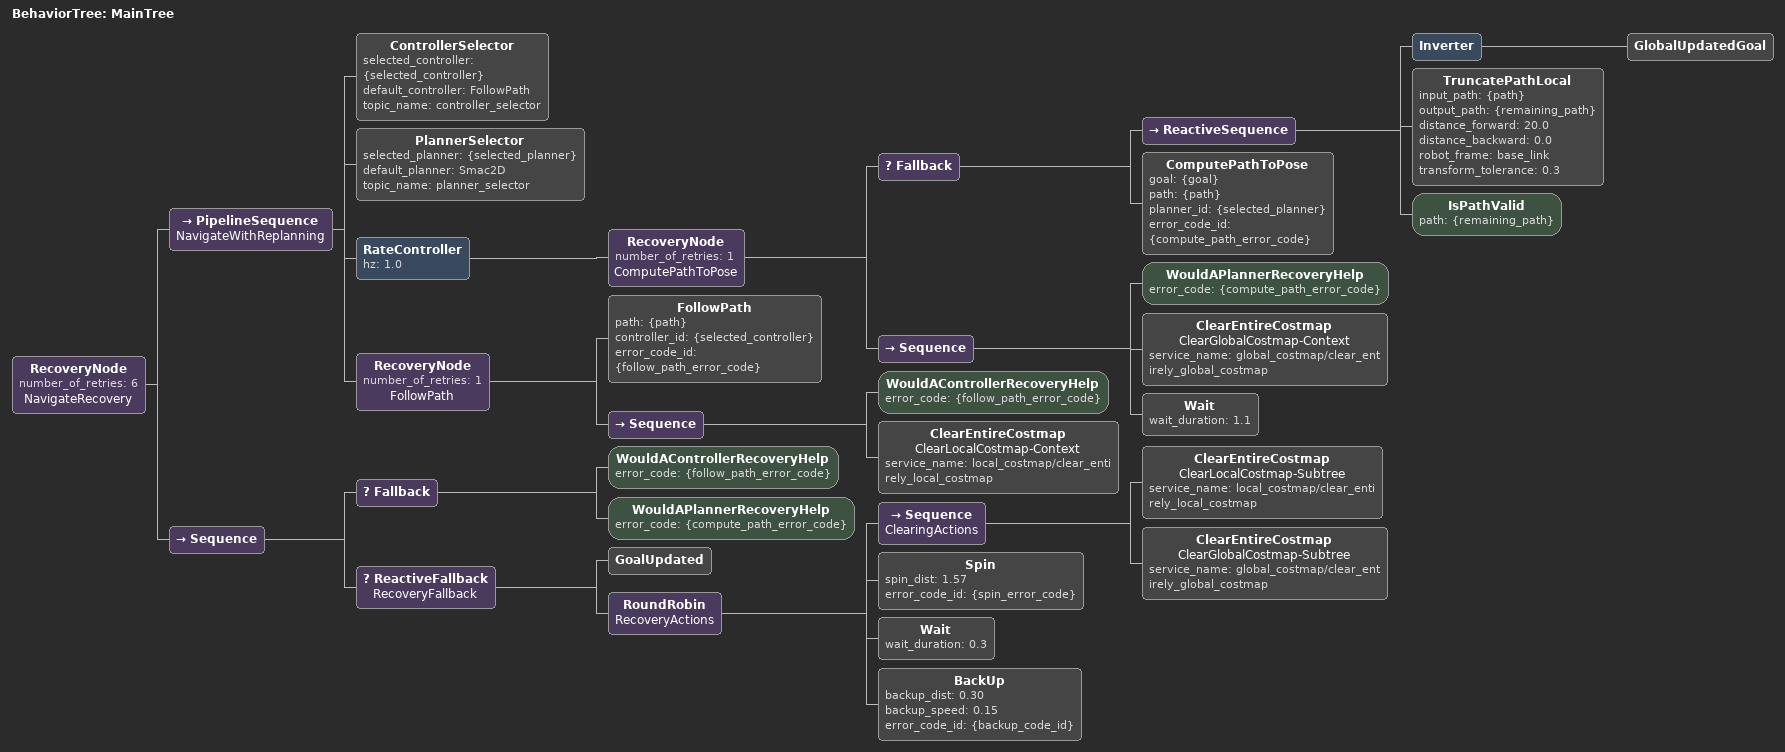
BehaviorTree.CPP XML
<root BTCPP_format="4" main_tree_to_execute="MainTree">
  <BehaviorTree ID="MainTree">
    <RecoveryNode number_of_retries="6" name="NavigateRecovery">
      <PipelineSequence name="NavigateWithReplanning">
        <ControllerSelector selected_controller="{selected_controller}" default_controller="FollowPath" topic_name="controller_selector"/>
        <PlannerSelector selected_planner="{selected_planner}" default_planner="Smac2D" topic_name="planner_selector"/>
        <RateController hz="1.0">
          <RecoveryNode number_of_retries="1" name="ComputePathToPose">
            <Fallback>
              <ReactiveSequence>
                <Inverter>
                  <GlobalUpdatedGoal/>
                </Inverter>
                <TruncatePathLocal input_path="{path}" output_path="{remaining_path}" distance_forward="20.0" distance_backward="0.0" robot_frame="base_link" transform_tolerance="0.3"/>
                <IsPathValid path="{remaining_path}"/>
              </ReactiveSequence>
              <ComputePathToPose goal="{goal}" path="{path}" planner_id="{selected_planner}" error_code_id="{compute_path_error_code}"/>
            </Fallback>
            <Sequence>
              <WouldAPlannerRecoveryHelp error_code="{compute_path_error_code}"/>
              <ClearEntireCostmap name="ClearGlobalCostmap-Context" service_name="global_costmap/clear_entirely_global_costmap"/>
              <Wait wait_duration="1.1"/>
            </Sequence>
          </RecoveryNode>
        </RateController>
        <RecoveryNode number_of_retries="1" name="FollowPath">
          <FollowPath path="{path}" controller_id="{selected_controller}" error_code_id="{follow_path_error_code}"/>
          <Sequence>
            <WouldAControllerRecoveryHelp error_code="{follow_path_error_code}"/>
            <ClearEntireCostmap name="ClearLocalCostmap-Context" service_name="local_costmap/clear_entirely_local_costmap"/>
          </Sequence>
        </RecoveryNode>
      </PipelineSequence>
      <Sequence>
        <Fallback>
          <WouldAControllerRecoveryHelp error_code="{follow_path_error_code}"/>
          <WouldAPlannerRecoveryHelp error_code="{compute_path_error_code}"/>
        </Fallback>
        <ReactiveFallback name="RecoveryFallback">
          <GoalUpdated/>
          <RoundRobin name="RecoveryActions">
            <Sequence name="ClearingActions">
              <ClearEntireCostmap name="ClearLocalCostmap-Subtree" service_name="local_costmap/clear_entirely_local_costmap"/>
              <ClearEntireCostmap name="ClearGlobalCostmap-Subtree" service_name="global_costmap/clear_entirely_global_costmap"/>
            </Sequence>
            <Spin spin_dist="1.57" error_code_id="{spin_error_code}"/>
            <Wait wait_duration="0.3"/>
            <BackUp backup_dist="0.30" backup_speed="0.15" error_code_id="{backup_code_id}"/>
          </RoundRobin>
        </ReactiveFallback>
      </Sequence>
    </RecoveryNode>
  </BehaviorTree>
</root>
